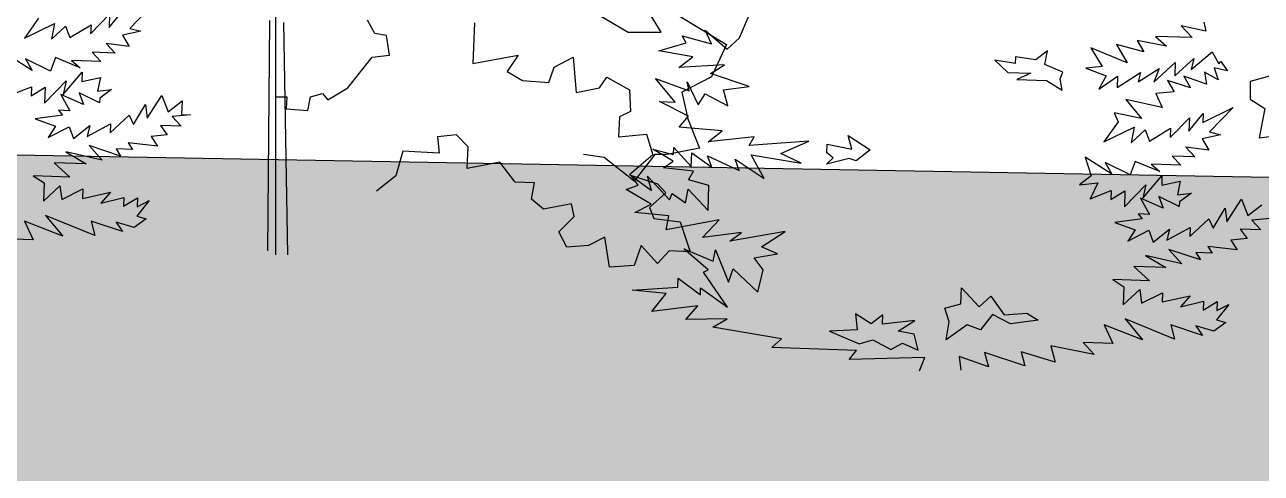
# Model space of a CAD drawing. Header units: inches. Extents: x 11.9 to 85.3, y 21.1 to 37.4.
# Drawn here: x 45.426 to 46.072, y 21.795 to 22.029 of the extents above; entities that cross this region are included whole.
import ezdxf

# ---------------------------------------------------------------- set-up
doc = ezdxf.new("R2010")
doc.units = ezdxf.units.IN
doc.header["$MEASUREMENT"] = 0
doc.layers.add('CAY', color=94, linetype='Continuous')
doc.layers.add('CAY-3', color=61, linetype='Continuous')

# ---------------------------------------------------------------- blocks, each defined once
blk = doc.blocks.new('A$C76451831')
at = {"layer": 'CAY'}
for p, q in [((4647.3, 135.4), (4647.3, 419.7)), ((4638.3, 140.1), (4640.6, 408.3)), ((4661.5, 135.4), (4656.8, 405.9)), ((5187.1, 388.1), (5198.4, 414.5)), ((5727.9, 406.4), (5730.2, 395.9)), ((5120.6, 390.5), (5154.7, 381.1)), ((5125.3, 382.1), (5120.6, 390.5)), ((5154.7, 381.1), (5147.1, 397.2)), ((5147.1, 397.2), (5173, 375)), ((5714.1, 388.3), (5671.6, 389.8)), ((5671.6, 389.8), (5684.3, 378.5)), ((5701.4, 401.9), (5714.1, 388.3)), ((5730.2, 395.9), (5701.4, 401.9)), ((5093.2, 372.8), (5125.3, 382.1)), ((5171.9, 380.3), (5154.8, 342.6)), ((5173, 375), (5187.1, 388.1)), ((5596.3, 376.6), (5609.2, 354.8)), ((5638.3, 358.8), (5596.3, 376.6)), ((5625.9, 380.5), (5638.3, 358.8)), ((5657.8, 371.7), (5625.9, 380.5)), ((5650.1, 385.1), (5657.8, 371.7)), ((5684.3, 378.5), (5650.1, 385.1)), ((5132.9, 366), (5093.2, 372.8)), ((5116.6, 353.4), (5132.9, 366)), ((5694, 343.7), (5716, 364.2)), ((5712.8, 351.2), (5737.6, 371.6)), ((5716, 364.2), (5712.8, 351.2)), ((5737.6, 371.6), (5745.2, 357.8)), ((5745.2, 357.8), (5747.6, 360.4)), ((5747.6, 360.4), (5755.4, 349.7)), ((5169.7, 356.6), (5116.6, 353.4)), ((5153.5, 346.7), (5169.7, 356.6)), ((5198.3, 331.5), (5153.5, 346.7)), ((5609.2, 354.8), (5590.5, 352.7)), ((5590.5, 352.7), (5614.2, 343.7)), ((5626.9, 330.2), (5654.2, 347.8)), ((5651.2, 337), (5675.7, 352.5)), ((5654.2, 347.8), (5651.2, 337)), ((5669.7, 336.4), (5694.5, 359.5)), ((5675.7, 352.5), (5669.7, 336.4)), ((5694.5, 359.5), (5694, 343.7)), ((5744.6, 339.2), (5728.6, 347.9)), ((5728.6, 347.9), (5730.8, 334.2)), ((5755.4, 349.7), (5739.6, 353)), ((5739.6, 353), (5744.6, 339.2)), ((5112.4, 313.2), (5089.4, 340.8)), ((5089.4, 340.8), (5128.7, 326.2)), ((5154.8, 342.6), (5120.1, 324.9)), ((5126.4, 336.8), (5139.1, 310)), ((5128.7, 326.2), (5126.4, 336.8)), ((5168.7, 327.6), (5198.3, 331.5)), ((5614.2, 343.7), (5605.5, 328.2)), ((5605.5, 328.2), (5627.4, 343.3)), ((5627.4, 343.3), (5626.9, 330.2)), ((5712.1, 329.9), (5685.6, 338.5)), ((5685.6, 338.5), (5693.3, 325.1)), ((5730.8, 334.2), (5704.4, 343.3)), ((5704.4, 343.3), (5712.1, 329.9)), ((5120.1, 324.9), (5127.1, 293.6)), ((5139.1, 310), (5147.2, 322.9)), ((5147.2, 322.9), (5173.5, 308.8)), ((5173.5, 308.8), (5168.7, 327.6)), ((5693.3, 325.1), (5672, 323.1)), ((5672, 323.1), (5679.1, 307)), ((5093.9, 313.9), (5112.4, 313.2)), ((5127.7, 296.8), (5093.9, 313.9)), ((5636.8, 316.2), (5655.1, 294.3)), ((5679.1, 307), (5636.8, 316.2)), ((5726.5, 289.5), (5762, 306.9)), ((5762, 306.9), (5734.3, 278.4)), ((5116.8, 284), (5127.7, 296.8)), ((5127.1, 293.6), (5140.7, 259.4)), ((5628.2, 290.2), (5611.5, 266.8)), ((5623.2, 300.8), (5628.2, 290.2)), ((5655.1, 294.3), (5623.2, 300.8)), ((5688.7, 271.8), (5710.9, 295)), ((5710.3, 279.2), (5726.9, 299.9)), ((5710.9, 295), (5710.3, 279.2)), ((5726.9, 299.9), (5726.5, 289.5)), ((5167, 279.6), (5116.8, 284)), ((5150.7, 267), (5167, 279.6)), ((5611.5, 266.8), (5646.6, 284.1)), ((5646.6, 284.1), (5643.2, 265.7)), ((5643.2, 265.7), (5659.6, 281)), ((5659.6, 281), (5664.6, 267.6)), ((5664.6, 267.6), (5689.1, 282.7)), ((5689.1, 282.7), (5688.7, 271.8)), ((5747.3, 275.2), (5725.9, 270.5)), ((5734.3, 278.4), (5747.3, 275.2)), ((5140.7, 259.4), (5103, 252.3)), ((5110.3, 252.1), (5110.6, 260.2)), ((5110.6, 260.2), (5131.1, 238.2)), ((5204.4, 272.8), (5150.7, 267)), ((5198.6, 262.6), (5204.4, 272.8)), ((5268.1, 267.9), (5198.6, 262.6)), ((5235.4, 253.2), (5268.1, 267.9)), ((5733.6, 257.1), (5706.9, 260.7)), ((5706.9, 260.7), (5717.4, 249.5)), ((5725.9, 270.5), (5733.6, 257.1)), ((5029.8, 248.8), (5005.7, 252.3)), ((5064.6, 221), (5029.8, 248.8)), ((5088.8, 252.3), (5064.6, 221)), ((5110, 244.4), (5086.5, 258.4)), ((5086.5, 258.4), (5110.3, 252.1)), ((5103, 252.3), (5088.8, 252.3)), ((5131.1, 238.2), (5131.7, 254.1)), ((5131.7, 254.1), (5155.1, 237.4)), ((5155.1, 237.4), (5150.1, 250.7)), ((5150.1, 250.7), (5186.7, 233.6)), ((5186.7, 233.6), (5182.2, 246.9)), ((5182.2, 246.9), (5215.8, 224.4)), ((5200.9, 251.6), (5259, 241.9)), ((5215.8, 224.4), (5200.9, 251.6)), ((5259, 241.9), (5235.4, 253.2)), ((5620.7, 229.3), (5589.6, 249)), ((5589.6, 249), (5596.6, 227.4)), ((5717.4, 249.5), (5690.7, 250.4)), ((5690.7, 250.4), (5700.8, 239.6)), ((5098.9, 236.6), (5110, 244.4)), ((5133.6, 232.7), (5098.9, 236.6)), ((5127.8, 222.5), (5133.6, 232.7)), ((5641.9, 228.5), (5613, 242.7)), ((5613, 242.7), (5620.7, 229.3)), ((5647.9, 244.2), (5641.9, 228.5)), ((5676.5, 232.3), (5647.9, 244.2)), ((5700.8, 239.6), (5666.4, 240.8)), ((5666.4, 240.8), (5676.5, 232.3)), ((5055.4, 211.4), (5069.2, 216.4)), ((5069.2, 216.4), (5061.4, 227.5)), ((5061.4, 227.5), (5084.8, 210.4)), ((5080, 226.9), (5105.7, 199.2)), ((5084.8, 210.4), (5080, 226.9)), ((5151.6, 216.2), (5127.8, 222.5)), ((5150.6, 186.8), (5151.6, 216.2)), ((5596.6, 227.4), (5583.1, 217)), ((5583.1, 217), (5604.4, 219)), ((5604.4, 219), (5595.6, 200.7)), ((5635.2, 191.1), (5660.1, 217)), ((5656.8, 201.3), (5679, 227.2)), ((5660.1, 217), (5656.8, 201.3)), ((5679, 227.2), (5678.7, 216.4)), ((5678.7, 216.4), (5700.1, 221.1)), ((5700.1, 221.1), (5696.9, 205.3)), ((5084.3, 194.5), (5055.4, 211.4)), ((5105.7, 199.2), (5108.7, 206.8)), ((5108.7, 206.8), (5124.2, 195.8)), ((5124.2, 195.8), (5127.5, 211.6)), ((5127.5, 211.6), (5150.6, 186.8)), ((5595.6, 200.7), (5620, 210.3)), ((5620, 210.3), (5619.6, 199.9)), ((5619.6, 199.9), (5635.8, 209.7)), ((5635.8, 209.7), (5635.2, 191.1)), ((5699.1, 191.6), (5675.5, 203.3)), ((5675.5, 203.3), (5680.4, 189.6)), ((5696.9, 205.3), (5713.2, 207)), ((5713.2, 207), (5699.3, 197.1)), ((5065.3, 184.8), (5084.3, 194.5)), ((5654.1, 201.4), (5664.3, 182.4)), ((5680.4, 189.6), (5654.1, 201.4)), ((5699.3, 197.1), (5699.1, 191.6)), ((5738.5, 166.2), (5752.5, 189.8)), ((5752.5, 189.8), (5754.7, 173.8)), ((5754.7, 173.8), (5771.4, 200)), ((5771.4, 200), (5778.9, 181.1)), ((5778.9, 181.1), (5795.2, 193.7)), ((5105.1, 180.6), (5065.3, 184.8)), ((5101.8, 164.4), (5105.1, 180.6)), ((5163.4, 175.9), (5101.8, 164.4)), ((5144.1, 155.3), (5163.4, 175.9)), ((5656, 177.3), (5624.1, 172.9)), ((5624.1, 172.9), (5647.8, 164.4)), ((5651.2, 182.9), (5656, 177.3)), ((5664.3, 182.4), (5651.2, 182.9)), ((5711.5, 156.8), (5733.5, 177.3)), ((5733.5, 177.3), (5738.5, 166.2)), ((5805.1, 177.5), (5783.7, 175.5)), ((5783.7, 175.5), (5794.2, 164.3)), ((5189.6, 161.4), (5144.1, 155.3)), ((5240.4, 162.3), (5176.1, 151.4)), ((5176.1, 151.4), (5189.6, 161.4)), ((5213, 144.7), (5240.4, 162.3)), ((5647.8, 164.4), (5639.2, 151.1)), ((5639.2, 151.1), (5663.7, 163.9)), ((5663.7, 163.9), (5668.6, 150.1)), ((5668.6, 150.1), (5687.7, 165.3)), ((5684.6, 152.2), (5711.8, 167.2)), ((5687.7, 165.3), (5684.6, 152.2)), ((5711.8, 167.2), (5711.5, 156.8)), ((5794.2, 164.3), (5770.2, 165.1)), ((5770.2, 165.1), (5778, 154.4)), ((5231.3, 136.3), (5213, 144.7)), ((5766.7, 141.2), (5732.4, 145.1)), ((5732.4, 145.1), (5737.5, 137.3)), ((5778, 154.4), (5759.3, 152.4)), ((5759.3, 152.4), (5766.7, 141.2)), ((5150.9, 117.8), (5122.3, 142.4)), ((5122.3, 142.4), (5156.7, 128.1)), ((5156.7, 128.1), (5159.4, 141.1)), ((5159.4, 141.1), (5174.4, 103.4)), ((5204.4, 131.8), (5231.3, 136.3)), ((5214.8, 117.9), (5204.4, 131.8)), ((5702.2, 124.9), (5659.9, 134.5)), ((5659.9, 134.5), (5683.5, 120.6)), ((5723.7, 129.6), (5686.9, 141.7)), ((5686.9, 141.7), (5702.2, 124.9)), ((5737.5, 137.3), (5718.5, 137.9)), ((5718.5, 137.9), (5723.7, 129.6)), ((5145.4, 115.3), (5150.9, 117.8)), ((5173.4, 74.4), (5145.4, 115.3)), ((5174.4, 103.4), (5180, 119.1)), ((5180, 119.1), (5208.5, 91.8)), ((5208.5, 91.8), (5214.8, 117.9)), ((5646.4, 121.9), (5664.3, 104.9)), ((5683.5, 120.6), (5646.4, 121.9)), ((5115.3, 97.8), (5115.7, 108.2)), ((5115.7, 108.2), (5141.7, 88.7)), ((5621.8, 106.4), (5634.7, 98.2)), ((5664.3, 104.9), (5621.8, 106.4)), ((5062.2, 94.2), (5115.3, 97.8)), ((5101.9, 90.1), (5062.2, 94.2)), ((5085.3, 69.4), (5101.9, 90.1)), ((5141.7, 88.7), (5142, 96.8)), ((5142, 96.8), (5173.4, 74.4)), ((5634.7, 98.2), (5633.9, 77)), ((5633.9, 77), (5653.1, 94.9)), ((5653.1, 94.9), (5655.3, 78.9)), ((5655.3, 78.9), (5679.7, 91.2)), ((5679.7, 91.2), (5679.3, 80.4)), ((5679.3, 80.4), (5711.8, 87.4)), ((5711.8, 87.4), (5700.4, 74.6)), ((5138.6, 75.7), (5085.3, 69.4)), ((5124.9, 59.8), (5138.6, 75.7)), ((5700.4, 74.6), (5727.4, 81.4)), ((5727.4, 81.4), (5727.1, 71)), ((5727.1, 71), (5743.3, 80.8)), ((5756.7, 77.6), (5742.5, 59.6)), ((5743.3, 80.8), (5742.9, 70.4)), ((5742.9, 70.4), (5756.7, 77.6)), ((5172.9, 60.9), (5124.9, 59.8)), ((5156.3, 51), (5172.9, 60.9)), ((5693.7, 37.2), (5636.1, 60.6)), ((5636.1, 60.6), (5656.5, 36.3)), ((5742.5, 59.6), (5753.3, 56.5)), ((5236, 37.4), (5156.3, 51)), ((5656.5, 36.3), (5611.8, 53.7)), ((5611.8, 53.7), (5621.9, 32)), ((5726, 41.5), (5689.3, 53.7)), ((5689.3, 53.7), (5693.7, 37.2)), ((5739.3, 46.5), (5718.3, 52.7)), ((5718.3, 52.7), (5726, 41.5)), ((5753.3, 56.5), (5739.3, 46.5)), ((5224.8, 27.3), (5236, 37.4)), ((5600.2, 19.2), (5549.8, 29.1)), ((5549.8, 29.1), (5554.6, 10.4)), ((5621.9, 32), (5587.1, 33.3)), ((5587.1, 33.3), (5600.2, 19.2)), ((5323.5, 23.9), (5224.8, 27.3)), ((5314.9, 13.3), (5323.5, 23.9)), ((5402.9, 15.7), (5314.9, 13.3)), ((5396.9, 0), (5402.9, 15.7)), ((5476.9, 4.9), (5442.9, 17)), ((5442.9, 17), (5445, 1)), ((5472.5, 21.4), (5476.9, 4.9)), ((5519.5, 6.1), (5472.5, 21.4)), ((5515.1, 22.2), (5519.5, 6.1)), ((5554.6, 10.4), (5515.1, 22.2))]:
    blk.add_line(p, q, dxfattribs=at)
for points in [[(4371.3, 411), (4354.7, 387.5), (4389.7, 404.9), (4386.3, 386.4), (4402.7, 401.7), (4407.7, 388.4), (4432.3, 403.4), (4431.9, 392.6), (4454, 415.8), (4453.4, 400), (4470, 420.7)], [(4505.2, 427.6), (4477.4, 399.1), (4490.4, 396), (4469, 391.3), (4476.7, 377.8), (4450.1, 381.5), (4460.6, 370.2), (4433.8, 371.2), (4443.9, 360.4), (4409.5, 361.6), (4419.6, 353.1), (4391, 365), (4385, 349.3), (4356.1, 363.5), (4363.8, 350.1), (4332.7, 369.7)], [(4338.8, 321.5), (4363.1, 331), (4362.7, 320.6), (4379, 330.5), (4378.3, 311.9), (4403.2, 337.8), (4400, 322), (4422.2, 348), (4421.8, 337.1), (4443.2, 341.8), (4440, 326.1), (4456.3, 327.8), (4442.4, 317.8), (4442.2, 312.4), (4418.6, 324.1), (4423.6, 310.3), (4397.2, 322.1), (4407.5, 303.2), (4394.3, 303.7), (4399.1, 298), (4367.2, 293.7), (4391, 285.2), (4382.3, 271.9), (4406.8, 284.6), (4411.8, 270.9), (4430.9, 286.1), (4427.7, 273), (4455, 287.9), (4454.6, 277.5), (4476.6, 298.1), (4481.7, 287), (4495.6, 310.5), (4497.8, 294.6), (4514.6, 320.8), (4522.1, 301.9), (4538.4, 314.5), (4537.8, 298.6), (4548.2, 298.3), (4526.8, 296.3), (4537.3, 285.1), (4513.3, 285.9), (4521.1, 275.2), (4502.5, 273.1), (4509.8, 262), (4475.5, 265.9), (4480.6, 258), (4461.6, 258.7), (4466.8, 250.4), (4430.1, 262.5), (4445.3, 245.7), (4403.1, 255.3), (4426.6, 241.3), (4389.5, 242.6), (4407.5, 225.7), (4364.9, 227.2), (4377.8, 219), (4377, 197.7), (4396.2, 215.6), (4398.4, 199.7), (4422.9, 212), (4422.5, 201.1), (4454.9, 208.2), (4443.6, 195.4), (4470.5, 202.2), (4470.2, 191.8), (4486.4, 201.6), (4486, 191.2), (4499.9, 198.4), (4485.6, 180.3), (4496.4, 177.2), (4482.5, 167.3), (4461.4, 173.5), (4469.1, 162.3), (4432.4, 174.5), (4436.8, 158), (4379.2, 181.3), (4399.6, 157), (4354.9, 174.5), (4365, 152.8), (4330.2, 154)]]:
    blk.add_lwpolyline(points, dxfattribs=at)
for points in [[(5560.6, 340.2), (5563.6, 348.2), (5542.6, 357.1), (5545.9, 372.9), (5532, 362.5), (5508.5, 366), (5508.2, 358.3), (5484.4, 361.9), (5499.7, 347.7), (5526.4, 346.8), (5509.9, 339.7), (5544.7, 338.5), (5562.9, 327)], [(5288.9, 254), (5289.3, 264.4), (5318.1, 258.4), (5313.6, 274.5), (5339.3, 257.7), (5323, 244.7), (5315, 247.7), (5288.4, 240.9), (5296.4, 248.3)], [(5431.1, 57.3), (5426.2, 73.3), (5445, 78.1), (5445.6, 96.7), (5466.2, 74.6), (5479.7, 87.3), (5495.3, 65.5), (5521.6, 67.3), (5535, 59.1), (5502.6, 54.8), (5481.7, 65.9), (5467.9, 47.8), (5452.3, 53.8), (5427.7, 36.1)], [(5395.1, 24.1), (5390.7, 42.8), (5371.8, 46.2), (5391.3, 58.7), (5353.5, 54.6), (5353.9, 65.4), (5340.4, 55), (5322.2, 66.5), (5324.3, 47.9), (5292.1, 46.3), (5326.4, 31.5), (5342.5, 36.4), (5363.4, 25.2), (5376.8, 32.4)]]:
    blk.add_lwpolyline(points, close=True, dxfattribs=at)
at = {"layer": 'CAY-3'}
for p, q in [((5095.9, 394.5), (5062.5, 449.6)), ((4975.9, 443.1), (5057.6, 394.5)), ((5086.7, 432.5), (5171.9, 380.3)), ((5057.6, 394.5), (5095.9, 394.5))]:
    blk.add_line(p, q, dxfattribs=at)
for points in [[(4646.7, 319.2), (4660.4, 319.2), (4659.4, 305.5), (4684.7, 303.3), (4687.9, 319.2), (4701.6, 323.4), (4707.9, 316), (4731.1, 329.7), (4759.6, 365.6), (4779.6, 367.7), (4776.4, 390.9), (4762.7, 393), (4754.3, 408.8)], [(4878.8, 405.7), (4876.6, 358.2), (4929.4, 367.7), (4916.7, 348.7), (4934.6, 338.2), (4965.2, 336), (4971.6, 354), (4993.7, 365.6), (4996.9, 324.4), (5024.3, 329.7), (5032.7, 342.4), (5059.1, 327.6), (5060.2, 302.3), (5047.5, 296), (5046.4, 272.8), (5079.1, 275.9), (5086.5, 251.7), (5059.1, 228.5), (5091.8, 217.9), (5101.3, 207.4), (5082.3, 190.5), (5087.6, 177.8), (5118.2, 173.6), (5129.8, 138.8), (5105.5, 139.9), (5091.8, 125.1), (5072.8, 146.2), (5064.4, 123), (5035.9, 120.9), (5030.6, 155.7), (5011.6, 146.2), (4986.3, 144.1), (4976.8, 162), (4994.8, 179.9), (4991.6, 194.7), (4958.9, 188.4), (4945.2, 200), (4948.4, 219), (4926.2, 220), (4908.3, 243.2), (4870.3, 235.8), (4871.4, 261.2), (4857.7, 274.9), (4835.5, 272.8), (4837.6, 253.8), (4795.4, 255.9), (4787, 227.4), (4764.8, 209.5)]]:
    blk.add_lwpolyline(points, dxfattribs=at)
blk.add_lwpolyline([(5847.5, 340.7), (5819.8, 347.7), (5781.5, 337.1), (5781.5, 316.5), (5798.6, 305.9), (5792.1, 271.6), (5816.3, 274.6), (5826.3, 309.4), (5836.9, 312.9), (5871.7, 327.1)], close=True, dxfattribs=at)

msp = doc.modelspace()

# ---------------------------------------------------------------- hatches: boundary and pattern name
at = {"true_color": 0x000000}
h = msp.add_hatch(color=18, dxfattribs=at)
h.dxf.hatch_style = 1
h.paths.add_polyline_path([(70.51978, 21.54651), (69.24363, 22.3819), (69.24363, 24.06333), (69.11663, 24.06333), (69.11663, 22.25961), (70.25366, 21.51914), (12.49661, 22.54745), (12.49661, 21.9488), (70.51978, 21.1086)])

# ---------------------------------------------------------------- linework, layer by layer
msp.add_lwpolyline([(12.49661, 22.54745), (70.25366, 21.51914), (69.11663, 22.25961), (69.11663, 24.06333), (67.06144, 24.06333), (69.24363, 24.06333), (69.24363, 22.3819), (70.51978, 21.54651), (70.51978, 21.1086), (12.49661, 21.9488)], close=True)

# ---------------------------------------------------------------- block references
at = {"layer": 'CAY', "xscale": 0.0004489089019145984, "yscale": 0.0004489089019145984, "zscale": 0.0004489089019145984}
msp.add_blockref('A$C76451831', (43.47057, 21.84829), dxfattribs=at)

doc.saveas('drawing.dxf')
